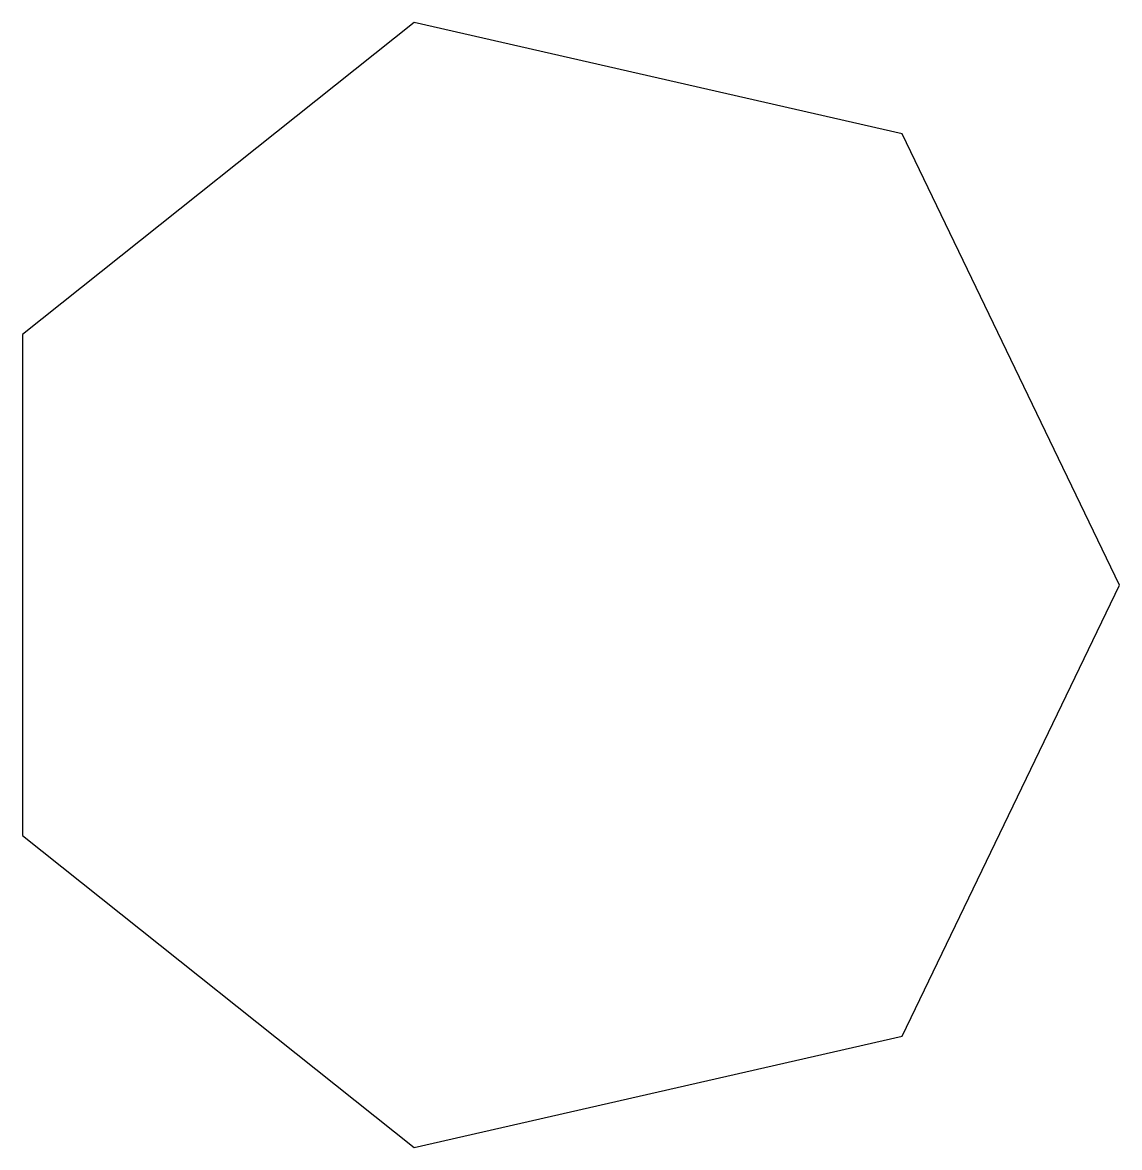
# Model space of a CAD drawing. Header units: millimetres. Extents: x -10.2 to 11.4, y -11.1 to 11.1.
import ezdxf

# ---------------------------------------------------------------- set-up
doc = ezdxf.new("R2010")
doc.units = ezdxf.units.MM

msp = doc.modelspace()

# ---------------------------------------------------------------- linework, layer by layer
at = {"color": 7, "linetype": 'Continuous'}
for p, q in [((-2.528, 11.077), (-10.237, 4.93)), ((7.084, 8.883), (-2.528, 11.077)), ((11.362, 0), (7.084, 8.883)), ((-10.237, 4.93), (-10.237, -4.93)), ((7.084, -8.883), (11.362, 0)), ((-10.237, -4.93), (-2.528, -11.077)), ((-2.528, -11.077), (7.084, -8.883))]:
    msp.add_line(p, q, dxfattribs=at)

doc.saveas('drawing.dxf')
